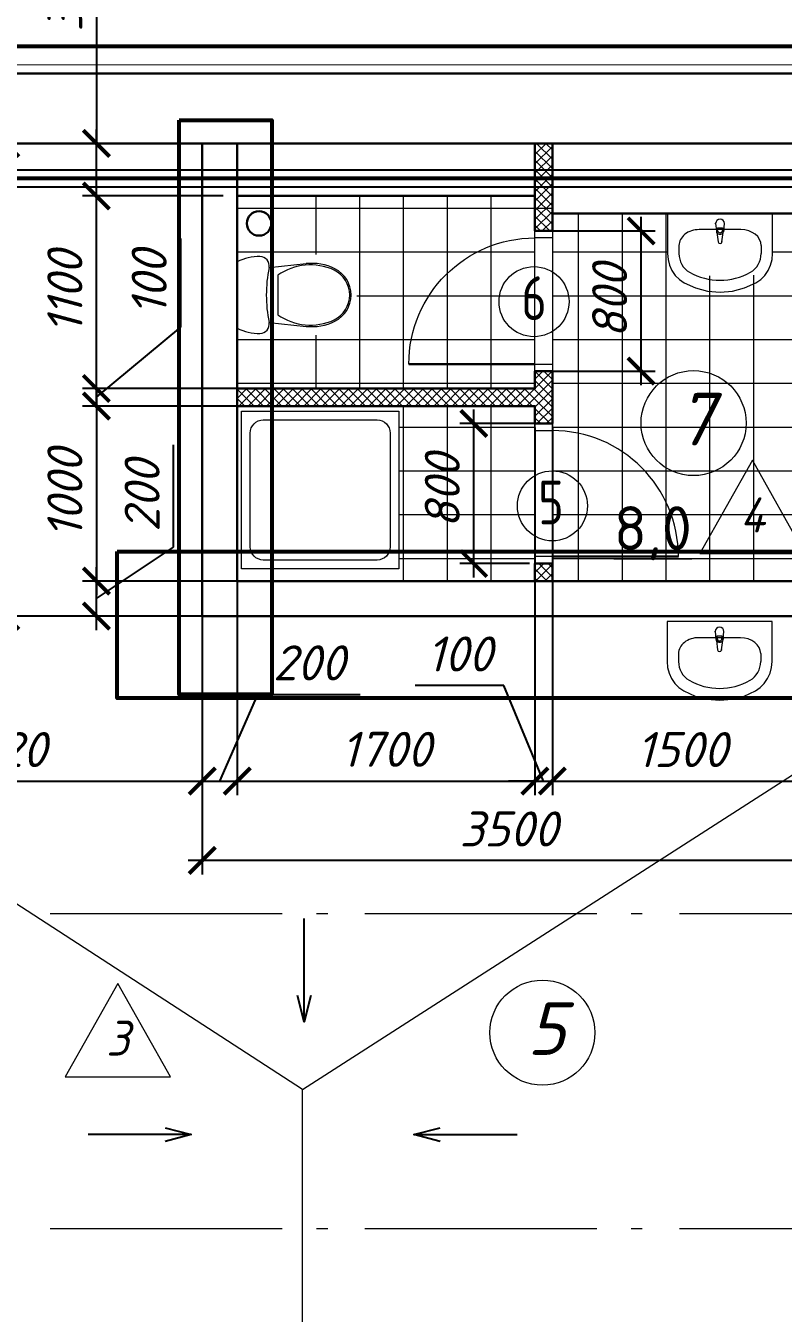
# Model space of a CAD drawing. Header units: millimetres. Extents: x -6419137 to 687965, y -598396 to 179722.
# Drawn here: x 230904 to 235231, y 55580 to 62934 of the extents above; entities that cross this region are included whole.
import ezdxf
from ezdxf.enums import TextEntityAlignment as Align

# ---------------------------------------------------------------- set-up
doc = ezdxf.new("R2010")
doc.units = ezdxf.units.MM
doc.header["$MEASUREMENT"] = 0
doc.linetypes.add('Double Dashed', pattern=[1797.222233, 1325, -211.666656, 63.333344, -197.222233])
for name, color, linetype, lineweight in [('Двери ArchiCAD', 7, 'Continuous', 0), ('Двери ArchiCAD_Ном._пера__96', 7, 'Continuous', 5), ('Двери ArchiCAD_Ном._пера__97', 7, 'Continuous', 30), ('марки окон дверей', 7, 'Continuous', 0), ('марки окон дверей_Ном._пера__96', 7, 'Continuous', 5), ('оборудование_Ном._пера__95', 251, 'Continuous', 5), ('оси_Ном._пера__96', 7, 'Continuous', 5), ('площади_Ном._пера__96', 7, 'Continuous', 13), ('чертеж_Ном._пера__91', 250, 'Continuous', 5), ('чертеж_Ном._пера__98', 7, 'Continuous', 35), ('Штриховка', 7, 'Continuous', 5), ('штриховка_Ном._пера__93', 253, 'Continuous', 5), ('штриховка_Ном._пера__94', 252, 'Continuous', 5), ('экспликац проемов_Ном._пера__1', 7, 'Continuous', 5), ('экспликац проемов_Ном._пера__97', 7, 'Continuous', 5), ('№ помещений_Ном._пера__96', 7, 'Continuous', 13)]:
    doc.layers.add(name, color=color, linetype=linetype, lineweight=lineweight)
for name, color, linetype in [('оси', 7, 'Continuous'), ('перегородки', 7, 'Continuous'), ('размеры', 7, 'Continuous'), ('стены внутр', 7, 'Continuous'), ('стены наруж', 7, 'Continuous'), ('чертеж', 7, 'Continuous'), ('№ помещений', 7, 'Continuous')]:
    doc.layers.add(name, color=color, linetype=linetype)
doc.styles.get("Standard").update_dxf_attribs({"font": 'isocpeui.ttf'})
doc.styles.add('СГЕНЕРИР_СТИЛЬ_2', font='gost_2_304-81_type.ttf')
doc.styles.add('СГЕНЕРИР_СТИЛЬ_3', font='CS_Gost2304.shx')
doc.dimstyles.new('STEP', dxfattribs={"dimtxt": 200, "dimasz": 150, "dimexe": 80, "dimexo": 80, "dimgap": 80, "dimtad": 1, "dimdec": 0, "dimzin": 0, "dimdsep": 46, "dimtxsty": 'Standard', "dimblk": 'ARCHTICK', "dimcen": 150, "dimdle": 80, "dimadec": 0, "dimazin": 0, "dimtfac": 1, "dimtdec": 0, "dimtofl": 0, "dimtmove": 1, "dimatfit": 3, "dimfxl": 1, "dimtolj": 1, "dimtzin": 0, "dimarcsym": 0})

# ---------------------------------------------------------------- blocks, each defined once
blk = doc.blocks.new('Унитаз Компакт 2 15')
at = {"layer": 'оборудование_Ном._пера__95', "linetype": 'Continuous'}
for p, q in [((408.9, 650), (31.1, 650)), ((63.7, 468.6), (41, 257)), ((376.3, 468.6), (399, 257)), ((332.5, 419.3), (107.5, 419.3))]:
    blk.add_line(p, q, dxfattribs=at)
for centre, major_axis, start_param, end_param in [((287.3, 520.5), (287.3, 0), 2.672126, 3.141601), ((152.7, 520.5), (287.3, 0), 6.283177, 6.752652), ((53.1, 520.5), (53.1, 0), 3.141628, 4.912784), ((386.9, 520.5), (53.1, 0), 4.511994, 6.28315), ((220, -297.8), (785, 0), 1.370375, 1.771221), ((375.9, 231.7), (327.9, 0), 2.52997, 3.570063), ((64.1, 231.7), (327.9, 0), 5.854715, 6.894808), ((339.1, 225.1), (299.9, 0), 3.034838, 3.601943), ((100.9, 225.1), (299.9, 0), 5.822835, 6.38994), ((220, 166.3), (166.9, 0), 3.601916, 5.822859), ((220, 166.3), (158.9, 0), 3.60199, 5.822808)]:
    blk.add_ellipse(centre, major_axis=major_axis, ratio=0.9963, start_param=start_param, end_param=end_param, dxfattribs=at)
blk = doc.blocks.new('Умывальник 01 16')
at = {"layer": 'оборудование_Ном._пера__95', "linetype": 'Continuous'}
for p, q in [((-300, 0), (-300, -229.1)), ((300, 0), (-300, 0)), ((300, -229.1), (300, 0)), ((-25, -57.3), (-21, -99.3)), ((21, -99.3), (25, -57.3)), ((118.8, -92.3), (-118.8, -92.3)), ((-17.7, -108.8), (-11.1, -161.7)), ((-13.6, -97.1), (-13.6, -82.2)), ((-13.6, -82.2), (13.6, -82.2)), ((11.1, -161.7), (17.7, -108.8)), ((13.6, -82.2), (13.6, -97.1)), ((-234.8, -183.3), (-234.8, -229.1)), ((234.8, -183.3), (234.8, -229.1)), ((-300, -229.1), (-297.1, -262.8)), ((-297.1, -262.8), (-288.5, -295.5)), ((288.5, -295.5), (297.1, -262.8)), ((297.1, -262.8), (300, -229.1)), ((-288.5, -295.5), (-274.5, -326)), ((-274.5, -326), (-255.5, -353.4)), ((-255.5, -353.4), (-232.2, -376.9)), ((232.2, -376.9), (255.5, -353.4)), ((255.5, -353.4), (274.5, -326)), ((274.5, -326), (288.5, -295.5)), ((-232.2, -376.9), (-205.2, -395.6)), ((-205.2, -395.6), (-140, -425.5)), ((-140, -425.5), (-71, -443.8)), ((71, -443.8), (140, -425.5)), ((140, -425.5), (205.2, -395.6)), ((205.2, -395.6), (232.2, -376.9)), ((-71, -443.8), (0, -450)), ((0, -450), (71, -443.8))]:
    blk.add_line(p, q, dxfattribs=at)
for centre, radius, start, end in [((0, -57.3), 25, 0, 180), ((0, -97.4), 21.1, 185.16961, 212.77103), ((0, -97.4), 21.1, 212.77103, 327.22897), ((0, -97.1), 13.6, 180, 0), ((0, -97.4), 21.1, 327.22897, 354.83039), ((0, -160.3), 11.2, 187.13892, 352.86108)]:
    blk.add_arc(centre, radius, start, end, dxfattribs=at)
for centre, major_axis, ratio, start_param, end_param in [((-118.7, -183.3), (116.1, 0), 0.783646, 1.570796, 3.141593), ((118.7, -183.3), (116.1, 0), 0.783646, 0, 1.570796), ((-118.9, -229.1), (0, -121.2), 0.956522, 4.712389, 5.78621), ((118.9, -229.1), (0, -121.2), 0.956522, 0.496975, 1.570796), ((0, 0), (0, -381.8), 0.956522, 5.78621, 6.78016)]:
    blk.add_ellipse(centre, major_axis=major_axis, ratio=ratio, start_param=start_param, end_param=end_param, dxfattribs=at)
for p in [(-25, -57.3), (-17.7, -108.8), (21, -99.3), (11.1, -161.7)]:
    blk.add_point(p, dxfattribs=at)
blk = doc.blocks.new('Поддон душа квадратный 15')
at = {"layer": 'оборудование_Ном._пера__95', "linetype": 'Continuous'}
for p, q in [((900, 900), (0, 900)), ((0, 900), (0, 0)), ((900, 0), (900, 900)), ((775, 850), (125, 850)), ((50, 775), (50, 125)), ((850, 125), (850, 775)), ((0, 0), (900, 0)), ((125, 50), (775, 50))]:
    blk.add_line(p, q, dxfattribs=at)
for centre, start, end in [((125, 775), 90, 180), ((775, 775), 0, 90), ((125, 125), 180, 270), ((775, 125), 270, 0)]:
    blk.add_arc(centre, 75, start, end, dxfattribs=at)
blk = doc.blocks.new('Дверь 16_5')
at = {"layer": 'Двери ArchiCAD_Ном._пера__96', "linetype": 'Continuous'}
for p, q in [((-360, 0), (-400, 0)), ((-400, 0), (-400, -100)), ((-400, 0), (-400, -100)), ((-360, -100), (-360, 0)), ((400, 0), (360, 0)), ((360, 0), (360, -100)), ((400, -100), (400, 0)), ((400, 0), (400, -100)), ((-400, -100), (-360, -100)), ((360, -100), (400, -100))]:
    blk.add_line(p, q, dxfattribs=at)
blk.add_arc((360, 0), 720, 90, 180, dxfattribs=at)
at = {"layer": 'Двери ArchiCAD_Ном._пера__97', "linetype": 'Continuous'}
blk.add_line((360, 0), (360, 720), dxfattribs=at)
blk = doc.blocks.new('Дверь 16_6')
at = {"layer": 'Двери ArchiCAD_Ном._пера__96', "linetype": 'Continuous'}
for p, q in [((-360, 0), (-400, 0)), ((-400, 0), (-400, -100)), ((-400, 0), (-400, -100)), ((-360, -100), (-360, 0)), ((400, 0), (360, 0)), ((360, 0), (360, -100)), ((400, -100), (400, 0)), ((400, 0), (400, -100)), ((-400, -100), (-360, -100)), ((360, -100), (400, -100))]:
    blk.add_line(p, q, dxfattribs=at)
blk.add_arc((360, 0), 720, 90, 180, dxfattribs=at)
at = {"layer": 'Двери ArchiCAD_Ном._пера__97', "linetype": 'Continuous'}
blk.add_line((360, 0), (360, 720), dxfattribs=at)
blk = doc.blocks.new('Стена_25_2', base_point=(11279, 69435.7))
at = {"layer": 'Штриховка', "linetype": 'Continuous'}
h = blk.add_hatch(dxfattribs=at)
h.set_pattern_fill('ANSI37', color=14, scale=300, style=0)
h.paths.add_polyline_path([(11279, 72005.6), (11179, 72005.6), (11179, 71505.6), (11279, 71505.6)])
h = blk.add_hatch(dxfattribs=at)
h.set_pattern_fill('ANSI37', color=14, scale=300, style=0)
h.set_pattern_definition([(45, (11043.29, 70695.68), (-26.5165, 26.5165), []), (135, (11043.29, 70695.68), (-26.5165, -26.5165), [])])
h.paths.add_polyline_path([(11179, 70605.6), (9480.4, 70605.6), (9479.5, 70505.6), (11178, 70505.6)])
h.paths.add_polyline_path([(11179, 70405.8), (11279, 70405.8), (11279, 70705.6), (11179, 70705.6)])
h = blk.add_hatch(dxfattribs=at)
h.set_pattern_fill('ANSI37', color=14, scale=300, style=0)
h.paths.add_polyline_path([(11179, 69507), (11279, 69507), (11279, 69605.8), (11179, 69605.8)])
at = {"layer": 'стены внутр', "color": 253, "linetype": 'Continuous', "lineweight": 30, "true_color": 0xa3a3a3, "flags": 128}
blk.add_lwpolyline([(11279, 72005.6), (11179, 72005.6)], dxfattribs=at)
at = {"layer": 'стены внутр', "color": 14, "linetype": 'Continuous', "lineweight": 30, "flags": 128}
for points in [[(11179, 72005.6), (11179, 71505.6), (11279, 71505.6), (11279, 72005.6)], [(9478.5, 70505.6), (11179, 70505.6), (11179, 70405.8), (11279, 70405.8), (11279, 70705.6), (11179, 70705.6), (11179, 70605.6), (9478.5, 70605.6)], [(11279, 69505.7), (11279, 69605.8), (11179, 69605.8), (11179, 69505.7)]]:
    blk.add_lwpolyline(points, dxfattribs=at)
at = {"layer": 'Двери ArchiCAD', "color": 253, "linetype": 'Continuous', "lineweight": 35, "true_color": 0xa3a3a3, "zscale": 1000, "rotation": 270}
blk.add_blockref('Дверь 16_5', (11279, 70005.8), dxfattribs=at)
at = {"layer": 'стены внутр', "color": 253, "linetype": 'Continuous', "lineweight": 30, "true_color": 0xa3a3a3, "xscale": -1, "zscale": 1000, "rotation": 90}
blk.add_blockref('Дверь 16_6', (11179, 71105.6), dxfattribs=at)
blk = doc.blocks.new('Стандартный маркер сетки_16')
at = {"layer": 'оси_Ном._пера__96', "linetype": 'Double Dashed'}
blk.add_line((900, 0), (41068.3, 0), dxfattribs=at)
at = {"layer": 'оси_Ном._пера__96', "style": 'СГЕНЕРИР_СТИЛЬ_2'}
blk.add_attdef('AC_MarkerText_1', text='', height=350, rotation=180, dxfattribs=at).set_placement((-260.8, 269.7), align=Align.BOTTOM_LEFT)
blk = doc.blocks.new('Номер помещения 15_5')
at = {"layer": '№ помещений_Ном._пера__96', "linetype": 'Continuous'}
blk.add_circle((0, 0), 300, dxfattribs=at)
at = {"layer": '№ помещений_Ном._пера__96', "insert": (-87.3, 23.3), "char_height": 300, "attachment_point": 4}
blk.add_mtext('5', dxfattribs=at)
blk = doc.blocks.new('Номер помещения 15_10')
at = {"layer": '№ помещений_Ном._пера__96', "linetype": 'Continuous'}
blk.add_circle((0, 0), 300, dxfattribs=at)
at = {"layer": '№ помещений_Ном._пера__96', "insert": (-97.5, 23.3), "char_height": 300, "attachment_point": 4}
blk.add_mtext('7', dxfattribs=at)
blk = doc.blocks.new('Номер помещения 16_7')
at = {"layer": 'марки окон дверей_Ном._пера__96', "linetype": 'Continuous'}
blk.add_circle((0, 0), 200, dxfattribs=at)
at = {"layer": 'марки окон дверей_Ном._пера__96', "insert": (-81.2, 19.4), "char_height": 250, "attachment_point": 4, "style": 'СГЕНЕРИР_СТИЛЬ_3'}
blk.add_mtext('5', dxfattribs=at)
blk = doc.blocks.new('_ArchTick')
at = {"color": 0, "linetype": 'ByBlock', "const_width": 0.15}
blk.add_lwpolyline([(-0.5, -0.5), (0.5, 0.5)], dxfattribs=at)
blk = doc.blocks.new('*D182')
at = {"layer": 'Defpoints', "color": 0, "transparency": 16777216}
for p in [(231307.3, 60861.5), (232256.7, 60861.5), (232287.9, 60761.5)]:
    blk.add_point(p, dxfattribs=at)
at = {"layer": 'размеры', "color": 0, "lineweight": -2, "transparency": 16777216}
for p, q in [((231788.9, 61211.7), (231788.9, 61718.1)), ((231307.3, 60811.5), (231788.9, 61211.7)), ((231307.3, 60861.5), (231307.3, 61011.5)), ((232176.7, 60861.5), (231227.3, 60861.5)), ((231307.3, 60761.5), (231307.3, 60861.5)), ((232207.9, 60761.5), (231227.3, 60761.5)), ((231307.3, 60761.5), (231307.3, 60611.5))]:
    blk.add_line(p, q, dxfattribs=at)
at = {"layer": 'размеры', "color": 0, "lineweight": -2, "transparency": 16777216, "xscale": 150, "yscale": 150, "zscale": 150}
for p, rotation in [((231307.3, 60861.5), 270), ((231307.3, 60761.5), 90)]:
    blk.add_blockref('_ArchTick', p, dxfattribs=dict(at, rotation=rotation))
at = {"layer": 'размеры', "color": 0, "transparency": 16777216, "insert": (231608.9, 61464.9), "char_height": 200, "attachment_point": 5, "rotation": 90}
blk.add_mtext('\\A1;100', dxfattribs=at)
blk = doc.blocks.new('*D183')
at = {"layer": 'Defpoints', "color": 0, "transparency": 16777216}
for p in [(231307.3, 61961.5), (232112.3, 61961.5), (233012.3, 60861.5)]:
    blk.add_point(p, dxfattribs=at)
at = {"layer": 'размеры', "color": 0, "lineweight": -2, "transparency": 16777216}
for p, q in [((231307.3, 60781.5), (231307.3, 62041.5)), ((232032.3, 61961.5), (231227.3, 61961.5)), ((232932.3, 60861.5), (231227.3, 60861.5))]:
    blk.add_line(p, q, dxfattribs=at)
at = {"layer": 'размеры', "color": 0, "lineweight": -2, "transparency": 16777216, "xscale": 150, "yscale": 150, "zscale": 150}
for p, rotation in [((231307.3, 61961.5), 90), ((231307.3, 60861.5), 270)]:
    blk.add_blockref('_ArchTick', p, dxfattribs=dict(at, rotation=rotation))
at = {"layer": 'размеры', "color": 0, "transparency": 16777216, "insert": (231127.3, 61411.5), "char_height": 200, "attachment_point": 5, "rotation": 90}
blk.add_mtext('\\A1;1100', dxfattribs=at)
blk = doc.blocks.new('*D184')
at = {"layer": 'Defpoints', "color": 0, "transparency": 16777216}
for p in [(232112.3, 60719), (231912.3, 59971.4), (232112.3, 58619.6)]:
    blk.add_point(p, dxfattribs=at)
at = {"layer": 'размеры', "color": 0, "lineweight": -2, "transparency": 16777216}
for p, q in [((232112.3, 60639), (232112.3, 58539.6)), ((231912.3, 59891.4), (231912.3, 58539.6)), ((232012.3, 58619.6), (232229, 59114.8)), ((232229, 59114.8), (232813.8, 59114.8)), ((231832.3, 58619.6), (232192.3, 58619.6))]:
    blk.add_line(p, q, dxfattribs=at)
at = {"layer": 'размеры', "color": 0, "lineweight": -2, "transparency": 16777216, "xscale": 150, "yscale": 150, "zscale": 150, "rotation": 180}
blk.add_blockref('_ArchTick', (231912.3, 58619.6), dxfattribs=at)
at = {"layer": 'размеры', "color": 0, "lineweight": -2, "transparency": 16777216, "xscale": 150, "yscale": 150, "zscale": 150}
blk.add_blockref('_ArchTick', (232112.3, 58619.6), dxfattribs=at)
at = {"layer": 'размеры', "color": 0, "transparency": 16777216, "insert": (232521.4, 59294.8), "char_height": 200, "attachment_point": 5}
blk.add_mtext('\\A1;200', dxfattribs=at)
blk = doc.blocks.new('*D185')
at = {"layer": 'Defpoints', "color": 0, "transparency": 16777216}
for p in [(232112.3, 60719), (233812.3, 60719), (233812.3, 58619.6)]:
    blk.add_point(p, dxfattribs=at)
at = {"layer": 'размеры', "color": 0, "lineweight": -2, "transparency": 16777216}
for p, q in [((232112.3, 60639), (232112.3, 58539.6)), ((233812.3, 60639), (233812.3, 58539.6)), ((232032.3, 58619.6), (233892.3, 58619.6))]:
    blk.add_line(p, q, dxfattribs=at)
at = {"layer": 'размеры', "color": 0, "lineweight": -2, "transparency": 16777216, "xscale": 150, "yscale": 150, "zscale": 150, "rotation": 180}
blk.add_blockref('_ArchTick', (232112.3, 58619.6), dxfattribs=at)
at = {"layer": 'размеры', "color": 0, "lineweight": -2, "transparency": 16777216, "xscale": 150, "yscale": 150, "zscale": 150}
blk.add_blockref('_ArchTick', (233812.3, 58619.6), dxfattribs=at)
at = {"layer": 'размеры', "color": 0, "transparency": 16777216, "insert": (232962.3, 58800.9), "char_height": 200, "attachment_point": 5}
blk.add_mtext('\\A1;1700', dxfattribs=at)
blk = doc.blocks.new('*D186')
at = {"layer": 'Defpoints', "color": 0, "transparency": 16777216}
for p in [(233812.3, 60719), (233912.3, 60719), (233912.3, 58619.6)]:
    blk.add_point(p, dxfattribs=at)
at = {"layer": 'размеры', "color": 0, "lineweight": -2, "transparency": 16777216}
for p, q in [((233812.3, 60639), (233812.3, 58539.6)), ((233912.3, 60639), (233912.3, 58539.6)), ((233635, 59165.6), (233128.6, 59165.6)), ((233862.3, 58619.6), (233635, 59165.6)), ((233812.3, 58619.6), (233662.3, 58619.6)), ((233812.3, 58619.6), (233912.3, 58619.6)), ((233912.3, 58619.6), (234062.3, 58619.6))]:
    blk.add_line(p, q, dxfattribs=at)
at = {"layer": 'размеры', "color": 0, "lineweight": -2, "transparency": 16777216, "xscale": 150, "yscale": 150, "zscale": 150}
blk.add_blockref('_ArchTick', (233812.3, 58619.6), dxfattribs=at)
at = {"layer": 'размеры', "color": 0, "lineweight": -2, "transparency": 16777216, "xscale": 150, "yscale": 150, "zscale": 150, "rotation": 180}
blk.add_blockref('_ArchTick', (233912.3, 58619.6), dxfattribs=at)
at = {"layer": 'размеры', "color": 0, "transparency": 16777216, "insert": (233381.8, 59345.6), "char_height": 200, "attachment_point": 5}
blk.add_mtext('\\A1;100', dxfattribs=at)
blk = doc.blocks.new('*D187')
at = {"layer": 'Defpoints', "color": 0, "transparency": 16777216}
for p in [(233912.3, 60719), (235412.3, 59406.1), (235412.3, 58619.6)]:
    blk.add_point(p, dxfattribs=at)
at = {"layer": 'размеры', "color": 0, "lineweight": -2, "transparency": 16777216}
for p, q in [((233912.3, 60639), (233912.3, 58539.6)), ((235412.3, 59326.1), (235412.3, 58539.6)), ((233832.3, 58619.6), (235492.3, 58619.6))]:
    blk.add_line(p, q, dxfattribs=at)
at = {"layer": 'размеры', "color": 0, "lineweight": -2, "transparency": 16777216, "xscale": 150, "yscale": 150, "zscale": 150, "rotation": 180}
blk.add_blockref('_ArchTick', (233912.3, 58619.6), dxfattribs=at)
at = {"layer": 'размеры', "color": 0, "lineweight": -2, "transparency": 16777216, "xscale": 150, "yscale": 150, "zscale": 150}
blk.add_blockref('_ArchTick', (235412.3, 58619.6), dxfattribs=at)
at = {"layer": 'размеры', "color": 0, "transparency": 16777216, "insert": (234652.3, 58799.6), "char_height": 200, "attachment_point": 5}
blk.add_mtext('\\A1;1500', dxfattribs=at)
blk = doc.blocks.new('*D226')
at = {"layer": 'Defpoints', "color": 0, "transparency": 16777216}
for p in [(231307.3, 59761.5), (233733.4, 59761.5), (233812.3, 59561.5)]:
    blk.add_point(p, dxfattribs=at)
at = {"layer": 'размеры', "color": 0, "lineweight": -2, "transparency": 16777216}
for p, q in [((231748.5, 59955.9), (231748.5, 60540.7)), ((231307.3, 59661.5), (231748.5, 59955.9)), ((231307.3, 59481.5), (231307.3, 59841.5)), ((233653.4, 59761.5), (231227.3, 59761.5)), ((233732.3, 59561.5), (231227.3, 59561.5))]:
    blk.add_line(p, q, dxfattribs=at)
at = {"layer": 'размеры', "color": 0, "lineweight": -2, "transparency": 16777216, "xscale": 150, "yscale": 150, "zscale": 150}
for p, rotation in [((231307.3, 59761.5), 90), ((231307.3, 59561.5), 270)]:
    blk.add_blockref('_ArchTick', p, dxfattribs=dict(at, rotation=rotation))
at = {"layer": 'размеры', "color": 0, "transparency": 16777216, "insert": (231568.5, 60248.3), "char_height": 200, "attachment_point": 5, "rotation": 90}
blk.add_mtext('\\A1;200', dxfattribs=at)
blk = doc.blocks.new('*D227')
at = {"layer": 'Defpoints', "color": 0, "transparency": 16777216}
for p in [(233463.2, 60661.6), (233912.3, 60661.6), (233862.3, 59861.6)]:
    blk.add_point(p, dxfattribs=at)
at = {"layer": 'размеры', "color": 0, "lineweight": -2, "transparency": 16777216}
for p, q in [((233463.2, 59781.6), (233463.2, 60741.6)), ((233832.3, 60661.6), (233383.2, 60661.6)), ((233782.3, 59861.6), (233383.2, 59861.6))]:
    blk.add_line(p, q, dxfattribs=at)
at = {"layer": 'размеры', "color": 0, "lineweight": -2, "transparency": 16777216, "xscale": 150, "yscale": 150, "zscale": 150}
for p, rotation in [((233463.2, 60661.6), 90), ((233463.2, 59861.6), 270)]:
    blk.add_blockref('_ArchTick', p, dxfattribs=dict(at, rotation=rotation))
at = {"layer": 'размеры', "color": 0, "transparency": 16777216, "insert": (233283.2, 60276.6), "char_height": 200, "attachment_point": 5, "rotation": 90}
blk.add_mtext('\\A1;800', dxfattribs=at)
blk = doc.blocks.new('*D228')
at = {"layer": 'Defpoints', "color": 0, "transparency": 16777216}
for p in [(233812.3, 61761.5), (234419.3, 61761.5), (233812.3, 60961.5)]:
    blk.add_point(p, dxfattribs=at)
at = {"layer": 'размеры', "color": 0, "lineweight": -2, "transparency": 16777216}
for p, q in [((234419.3, 60881.5), (234419.3, 61841.5)), ((233892.3, 61761.5), (234499.3, 61761.5)), ((233892.3, 60961.5), (234499.3, 60961.5))]:
    blk.add_line(p, q, dxfattribs=at)
at = {"layer": 'размеры', "color": 0, "lineweight": -2, "transparency": 16777216, "xscale": 150, "yscale": 150, "zscale": 150}
for p, rotation in [((234419.3, 61761.5), 90), ((234419.3, 60961.5), 270)]:
    blk.add_blockref('_ArchTick', p, dxfattribs=dict(at, rotation=rotation))
at = {"layer": 'размеры', "color": 0, "transparency": 16777216, "insert": (234239.3, 61361.5), "char_height": 200, "attachment_point": 5, "rotation": 90}
blk.add_mtext('\\A1;800', dxfattribs=at)
blk = doc.blocks.new('Стандартный маркер сетки_18')
at = {"layer": 'оси_Ном._пера__96', "linetype": 'Double Dashed'}
blk.add_line((900, 0), (76534.9, 0), dxfattribs=at)
at = {"layer": 'оси_Ном._пера__96', "style": 'СГЕНЕРИР_СТИЛЬ_2'}
for tag, p in [('AC_MarkerText_1_1', (-243.9, 269.7)), ('AC_MarkerText_1_2', (77991.1, 269.7))]:
    blk.add_attdef(tag, text='', height=350, rotation=180, dxfattribs=at).set_placement(p, align=Align.BOTTOM_LEFT)
blk = doc.blocks.new('*D262')
at = {"layer": 'Defpoints', "color": 0, "transparency": 16777216}
for p in [(231912.3, 58742.8), (235412.3, 58423.8), (231912.3, 58166.2)]:
    blk.add_point(p, dxfattribs=at)
at = {"layer": 'размеры', "color": 0, "lineweight": -2, "transparency": 16777216}
for p, q in [((231912.3, 58662.8), (231912.3, 58086.2)), ((235412.3, 58343.8), (235412.3, 58086.2)), ((235492.3, 58166.2), (231832.3, 58166.2))]:
    blk.add_line(p, q, dxfattribs=at)
at = {"layer": 'размеры', "color": 0, "lineweight": -2, "transparency": 16777216, "xscale": 150, "yscale": 150, "zscale": 150, "rotation": 180}
blk.add_blockref('_ArchTick', (231912.3, 58166.2), dxfattribs=at)
at = {"layer": 'размеры', "color": 0, "lineweight": -2, "transparency": 16777216, "xscale": 150, "yscale": 150, "zscale": 150}
blk.add_blockref('_ArchTick', (235412.3, 58166.2), dxfattribs=at)
at = {"layer": 'размеры', "color": 0, "transparency": 16777216, "insert": (233662.3, 58346.2), "char_height": 200, "attachment_point": 5}
blk.add_mtext('\\A1;3500', dxfattribs=at)
blk = doc.blocks.new('*D263')
at = {"layer": 'Defpoints', "color": 0, "transparency": 16777216}
for p in [(231021.9, 62261.5), (230789.5, 59561.5), (232112.3, 59561.5)]:
    blk.add_point(p, dxfattribs=at)
at = {"layer": 'размеры', "color": 0, "lineweight": -2, "transparency": 16777216}
for p, q in [((230789.5, 62341.5), (230789.5, 59481.5)), ((230941.9, 62261.5), (230709.5, 62261.5)), ((232032.3, 59561.5), (230709.5, 59561.5))]:
    blk.add_line(p, q, dxfattribs=at)
at = {"layer": 'размеры', "color": 0, "lineweight": -2, "transparency": 16777216, "xscale": 150, "yscale": 150, "zscale": 150}
for p, rotation in [((230789.5, 62261.5), 90), ((230789.5, 59561.5), 270)]:
    blk.add_blockref('_ArchTick', p, dxfattribs=dict(at, rotation=rotation))
at = {"layer": 'размеры', "color": 0, "transparency": 16777216, "insert": (230608.3, 60911.5), "char_height": 200, "attachment_point": 5, "rotation": 90}
blk.add_mtext('\\A1;2700', dxfattribs=at)
blk = doc.blocks.new('*D264')
at = {"layer": 'Defpoints', "color": 0, "transparency": 16777216}
for p in [(232111.8, 60761.5), (231307.3, 59761.5), (231834.8, 59761.5)]:
    blk.add_point(p, dxfattribs=at)
at = {"layer": 'размеры', "color": 0, "lineweight": -2, "transparency": 16777216}
for p, q in [((231307.3, 60841.5), (231307.3, 59681.5)), ((232031.8, 60761.5), (231227.3, 60761.5)), ((231754.8, 59761.5), (231227.3, 59761.5))]:
    blk.add_line(p, q, dxfattribs=at)
at = {"layer": 'размеры', "color": 0, "lineweight": -2, "transparency": 16777216, "xscale": 150, "yscale": 150, "zscale": 150}
for p, rotation in [((231307.3, 60761.5), 90), ((231307.3, 59761.5), 270)]:
    blk.add_blockref('_ArchTick', p, dxfattribs=dict(at, rotation=rotation))
at = {"layer": 'размеры', "color": 0, "transparency": 16777216, "insert": (231127.3, 60261.5), "char_height": 200, "attachment_point": 5, "rotation": 90}
blk.add_mtext('\\A1;1000', dxfattribs=at)
blk = doc.blocks.new('Стандартный маркер сетки_15')
at = {"layer": 'оси_Ном._пера__96', "linetype": 'Double Dashed'}
blk.add_line((900, 0), (76534.9, 0), dxfattribs=at)
at = {"layer": 'оси_Ном._пера__96', "style": 'СГЕНЕРИР_СТИЛЬ_2'}
for tag, p in [('AC_MarkerText_1_1', (-260.8, 269.7)), ('AC_MarkerText_1_2', (77974.1, 269.7))]:
    blk.add_attdef(tag, text='', height=350, rotation=180, dxfattribs=at).set_placement(p, align=Align.BOTTOM_LEFT)
blk = doc.blocks.new('*D280')
at = {"layer": 'Defpoints', "color": 0, "transparency": 16777216}
for p in [(231912.3, 58947.1), (229592.3, 58824), (231912.3, 58619.6)]:
    blk.add_point(p, dxfattribs=at)
at = {"layer": 'размеры', "color": 0, "lineweight": -2, "transparency": 16777216}
for p, q in [((231912.3, 58867.1), (231912.3, 58539.6)), ((229592.3, 58744), (229592.3, 58539.6)), ((229512.3, 58619.6), (231992.3, 58619.6))]:
    blk.add_line(p, q, dxfattribs=at)
at = {"layer": 'размеры', "color": 0, "lineweight": -2, "transparency": 16777216, "xscale": 150, "yscale": 150, "zscale": 150, "rotation": 180}
blk.add_blockref('_ArchTick', (229592.3, 58619.6), dxfattribs=at)
at = {"layer": 'размеры', "color": 0, "lineweight": -2, "transparency": 16777216, "xscale": 150, "yscale": 150, "zscale": 150}
blk.add_blockref('_ArchTick', (231912.3, 58619.6), dxfattribs=at)
at = {"layer": 'размеры', "color": 0, "transparency": 16777216, "insert": (230746.9, 58799.6), "char_height": 200, "attachment_point": 5}
blk.add_mtext('\\A1;2320', dxfattribs=at)
blk = doc.blocks.new('Номер помещения 16_6')
at = {"layer": 'марки окон дверей_Ном._пера__96', "linetype": 'Continuous'}
blk.add_circle((0, 0), 200, dxfattribs=at)
at = {"layer": 'марки окон дверей_Ном._пера__96', "insert": (-72.7, 19.4), "char_height": 250, "attachment_point": 4, "style": 'СГЕНЕРИР_СТИЛЬ_3'}
blk.add_mtext('6', dxfattribs=at)
blk = doc.blocks.new('Связ001')
at = {"layer": 'чертеж', "color": 83, "linetype": 'Continuous', "true_color": 0x7dc93b}
blk.add_line((150, 0), (1209.2, 0), dxfattribs=at)
blk.add_lwpolyline([(150, 100), (5983, 100), (5983, 0), (150, 0), (150, 100)], dxfattribs=at)
blk = doc.blocks.new('*D321')
at = {"layer": 'Defpoints', "color": 0, "transparency": 16777216}
for p in [(231307.3, 62261.5), (231547.2, 62261.5), (231547.2, 61961.5)]:
    blk.add_point(p, dxfattribs=at)
at = {"layer": 'размеры', "color": 0, "lineweight": -2, "transparency": 16777216}
for p, q in [((231307.3, 63400.2), (231307.3, 62261.5)), ((231307.3, 61881.5), (231307.3, 62341.5)), ((231467.2, 62261.5), (231227.3, 62261.5)), ((231467.2, 61961.5), (231227.3, 61961.5))]:
    blk.add_line(p, q, dxfattribs=at)
at = {"layer": 'размеры', "color": 0, "lineweight": -2, "transparency": 16777216, "xscale": 150, "yscale": 150, "zscale": 150}
for p, rotation in [((231307.3, 62261.5), 90), ((231307.3, 61961.5), 270)]:
    blk.add_blockref('_ArchTick', p, dxfattribs=dict(at, rotation=rotation))
at = {"layer": 'размеры', "color": 0, "transparency": 16777216, "insert": (231127.3, 63107.8), "char_height": 200, "attachment_point": 5, "rotation": 90}
blk.add_mtext('\\A1;300', dxfattribs=at)

msp = doc.modelspace()

# ---------------------------------------------------------------- hatches: boundary and pattern name
at = {"layer": 'штриховка_Ном._пера__94', "linetype": 'Continuous'}
h = msp.add_hatch(dxfattribs=at)
h.set_pattern_fill('СЕТКА_25X25_0002', color=256, style=0, pattern_type=2)
h.set_pattern_definition([(180, (235312.29, 59891.48), (0, 250), []), (270, (235312.29, 59891.48), (250, 0), [])])
h.paths.add_polyline_path([(232112.3, 59761.5), (232112.3, 60761.5), (233036, 60761.5), (233036, 59761.5)], flags=17)
h.paths.add_polyline_path([(235380.2, 61861.5), (235169.4, 61861.5), (235170.1, 61511.7), (234570.1, 61501), (234570.1, 61861.5), (233912.3, 61861.5), (233912.3, 61961.5), (232112.3, 61961.5), (232112.3, 61627.3), (232794.8, 61627.3), (232794.8, 61166.8), (232112.3, 61166.8), (232112.3, 60861.5), (233812.3, 60861.5), (233812.3, 61811.5), (233912.3, 61811.5), (233912.3, 59861.6), (233812.3, 59861.6), (233812, 60761.5), (232112, 60761.5), (232112.3, 59761.5), (235423.3, 59761.5)])

# ---------------------------------------------------------------- linework, layer by layer
at = {"layer": 'Defpoints', "color": 5, "linetype": 'Continuous', "lineweight": 30}
msp.add_circle((232236.5, 61804.6), 69.8, dxfattribs=at)
at = {"layer": 'Двери ArchiCAD_Ном._пера__96', "lineweight": 0}
for points in [[(233812.3, 61761.5), (233912.3, 61761.5), (233912.3, 60961.5), (233812.3, 60961.5)], [(233812.3, 60661.6), (233912.3, 60661.6), (233912.3, 59861.6), (233812.3, 59861.6)]]:
    msp.add_lwpolyline(points, close=True, dxfattribs=at)
at = {"layer": 'перегородки', "color": 14, "lineweight": 30}
for points in [[(232112.3, 61961.5), (233812.3, 61961.5)], [(233912.3, 61861.5), (235292.3, 61861.5)]]:
    msp.add_lwpolyline(points, dxfattribs=at)
at = {"layer": 'стены внутр', "color": 14, "lineweight": 30}
msp.add_lwpolyline([(232112.3, 59561.5), (231912.3, 59561.5), (231912.3, 62261.5), (232112.3, 62261.5), (232112.3, 59761.5), (235412.3, 59761.5), (235412.3, 59561.5), (232112.3, 59561.5)], dxfattribs=at)
at = {"layer": 'стены наруж', "lineweight": 30}
msp.add_lwpolyline([(211342.3, 62261.5), (245192.3, 62261.5), (245192.3, 61561.5), (245592.3, 61561.5), (245592.3, 62661.5), (207692.3, 62661.1), (207692.3, 62261.5), (211342.3, 62261.5)], dxfattribs=at)
at = {"layer": 'чертеж', "color": 5, "lineweight": 0}
msp.add_lwpolyline([(207692.3, 59746.3), (207692.3, 62710.4), (245642.3, 62711.7), (245642.3, 46791.5), (238334.1, 46791.5), (238333.9, 52861.5), (207692.3, 52861.5), (207692.3, 59746.3)], dxfattribs=at)
at = {"layer": 'чертеж_Ном._пера__91', "color": 1, "lineweight": 53}
for points in [[(207718.8, 62817.7), (245110, 62817.7), (245110, 62061.5), (207718.8, 62061.5)], [(231781, 62393.5), (232309, 62393.5), (232309, 59114.8), (231781, 59114.8)], [(231426.7, 59930.2), (236009.4, 59930.2), (236009.4, 59092.9), (231426.7, 59092.9)]]:
    msp.add_lwpolyline(points, close=True, dxfattribs=at)
at = {"layer": 'штриховка_Ном._пера__93', "lineweight": 5}
for points in [[(232485.6, 56858.9), (229592.3, 58733)], [(232485.6, 56858.9), (235412.3, 58736.6)], [(232485.6, 53081.5), (232485.6, 56858.9)]]:
    msp.add_lwpolyline(points, dxfattribs=at)
at = {"layer": 'экспликац проемов_Ном._пера__97', "linetype": 'Continuous', "lineweight": 0}
for points in [[(235354.9, 59919.2), (235054.9, 60452.5), (234754.9, 59919.2), (235354.9, 59919.2)], [(231729.9, 56930.8), (231429.9, 57464.1), (231129.9, 56930.8), (231729.9, 56930.8)]]:
    msp.add_lwpolyline(points, dxfattribs=at)

# ---------------------------------------------------------------- block references
at = {"layer": 'марки окон дверей', "color": 102, "linetype": 'Continuous', "lineweight": 15, "zscale": 1000}
for name, p in [('Номер помещения 16_6', (233807.4, 61357.8)), ('Номер помещения 16_7', (233912.3, 60191.5))]:
    msp.add_blockref(name, p, dxfattribs=at)
at = {"layer": 'оборудование_Ном._пера__95', "linetype": 'Continuous', "zscale": 1000}
for p in [(234870.1, 61861.5), (234867.6, 59530.9)]:
    msp.add_blockref('Умывальник 01 16', p, dxfattribs=at)
at = {"layer": 'оборудование_Ном._пера__95', "linetype": 'Continuous', "zscale": 1000, "rotation": 90}
msp.add_blockref('Унитаз Компакт 2 15', (232762.3, 61175.8), dxfattribs=at)
at = {"layer": 'оборудование_Ном._пера__95', "linetype": 'Continuous', "xscale": -1, "zscale": 1000, "rotation": 180}
msp.add_blockref('Поддон душа квадратный 15', (232136, 60732.1), dxfattribs=at)
at = {"layer": 'оси', "color": 251, "lineweight": 5, "zscale": 1000, "rotation": 180}
msp.add_blockref('Стандартный маркер сетки_18', (249443.3, 62061.5), dxfattribs=at)
at = {"layer": 'оси', "color": 251, "linetype": 'Continuous', "lineweight": 5, "zscale": 1000, "rotation": 180}
msp.add_blockref('Стандартный маркер сетки_16', (249443.3, 57861.5), dxfattribs=at)
at = {"layer": 'оси', "color": 251, "lineweight": 13, "zscale": 1000, "rotation": 180}
msp.add_blockref('Стандартный маркер сетки_15', (249443.3, 56061.5), dxfattribs=at)
at = {"layer": 'перегородки', "color": 14}
msp.add_blockref('Стена_25_2', (233912.3, 59691.5), dxfattribs=at)
at = {"layer": 'чертеж_Ном._пера__98', "linetype": 'Continuous', "xscale": 0.9584354169361498, "zscale": 1000}
msp.add_blockref('Связ001', (229558, 62011.5), dxfattribs=at)
at = {"layer": '№ помещений', "color": 102, "linetype": 'Continuous', "lineweight": 15, "zscale": 1000}
for name, p in [('Номер помещения 15_10', (234718.8, 60664)), ('Номер помещения 15_5', (233855.4, 57182.6))]:
    msp.add_blockref(name, p, dxfattribs=at)

# ---------------------------------------------------------------- texts
at = {"layer": 'площади_Ном._пера__96', "insert": (234263.5, 59881), "char_height": 250, "attachment_point": 7}
msp.add_mtext('{\\fISOCPEUR|b0|i0|c204|p34;\\L8,0 }', dxfattribs=at)
at = {"layer": 'экспликац проемов_Ном._пера__1', "color": 32, "linetype": 'Continuous', "true_color": 0xe07000, "char_height": 200, "attachment_point": 5}
for s, insert in [('{\\W0.95;4}', (235054.9, 60139.7)), ('{\\W0.95;3}', (231429.9, 57151.3))]:
    msp.add_mtext(s, dxfattribs=dict(at, insert=insert))

# ---------------------------------------------------------------- dimensions: what is measured, and where the dimension line sits
at = {"layer": 'размеры'}
for base, p1, p2, picture, middle in [((231307.3, 62261.5), (231547.2, 61961.5), (231547.2, 62261.5), '*D321', (231393.4, 63107.8)), ((231307.3, 61961.5), (233012.3, 60861.5), (232112.3, 61961.5), '*D183', (231307.3, 61411.5)), ((234419.3, 61761.5), (233812.3, 60961.5), (233812.3, 61761.5), '*D228', (234419.3, 61361.5)), ((231307.3, 60861.5), (232287.9, 60761.5), (232256.7, 60861.5), '*D182', (231788.9, 61291.7)), ((233463.2, 60661.6), (233862.3, 59861.6), (233912.3, 60661.6), '*D227', (233463.2, 60276.6)), ((231307.3, 59761.5), (233812.3, 59561.5), (233733.4, 59761.5), '*D226', (231748.5, 60035.9))]:
    dim = msp.add_linear_dim(base=base, p1=p1, p2=p2, angle=90, dimstyle='STEP', dxfattribs=at)
    dim.commit()
    dim.dimension.update_dxf_attribs({"geometry": picture, "text_midpoint": middle, "dimtype": 160})
for base, p1, p2, picture, middle in [((230789.5, 59561.5), (231021.9, 62261.5), (232112.3, 59561.5), '*D263', (230608.3, 60911.5)), ((231307.3, 59761.5), (232111.8, 60761.5), (231834.8, 59761.5), '*D264', (231127.3, 60261.5))]:
    dim = msp.add_linear_dim(base=base, p1=p1, p2=p2, angle=90, dimstyle='STEP', dxfattribs=at)
    dim.commit()
    dim.dimension.update_dxf_attribs({"geometry": picture, "text_midpoint": middle})
for base, p1, p2, picture, middle in [((232112.3, 58619.6), (231912.3, 59971.4), (232112.3, 60719), '*D184', (232309, 59114.8)), ((233812.3, 58619.6), (232112.3, 60719), (233812.3, 60719), '*D185', (232962.3, 58619.6)), ((233912.3, 58619.6), (233812.3, 60719), (233912.3, 60719), '*D186', (233555, 59165.6)), ((235412.3, 58619.6), (233912.3, 60719), (235412.3, 59406.1), '*D187', (234652.3, 58619.6)), ((231912.3, 58619.6), (229592.3, 58824), (231912.3, 58947.1), '*D280', (230746.9, 58619.6))]:
    dim = msp.add_linear_dim(base=base, p1=p1, p2=p2, dimstyle='STEP', dxfattribs=at)
    dim.commit()
    dim.dimension.update_dxf_attribs({"geometry": picture, "text_midpoint": middle, "dimtype": 160})
dim = msp.add_linear_dim(base=(231912.3, 58166.2), p1=(235412.3, 58423.8), p2=(231912.3, 58742.8), dimstyle='STEP', dxfattribs=at)
dim.commit()
dim.dimension.update_dxf_attribs({"geometry": '*D262', "text_midpoint": (233662.3, 58346.2)})

# ---------------------------------------------------------------- leaders
at = {"layer": 'штриховка_Ном._пера__93'}
for points in [[(232494.3, 57244.8), (232494.3, 57834.6)], [(231849.7, 56600.1), (231259.8, 56600.1)], [(233121.5, 56600.1), (233711.3, 56600.1)]]:
    msp.add_leader(points, dimstyle='STEP', override={"dimgap": 80, "dimtad": 0, "dimldrblk": 'Open30'}, dxfattribs=at)

doc.saveas('drawing.dxf')
